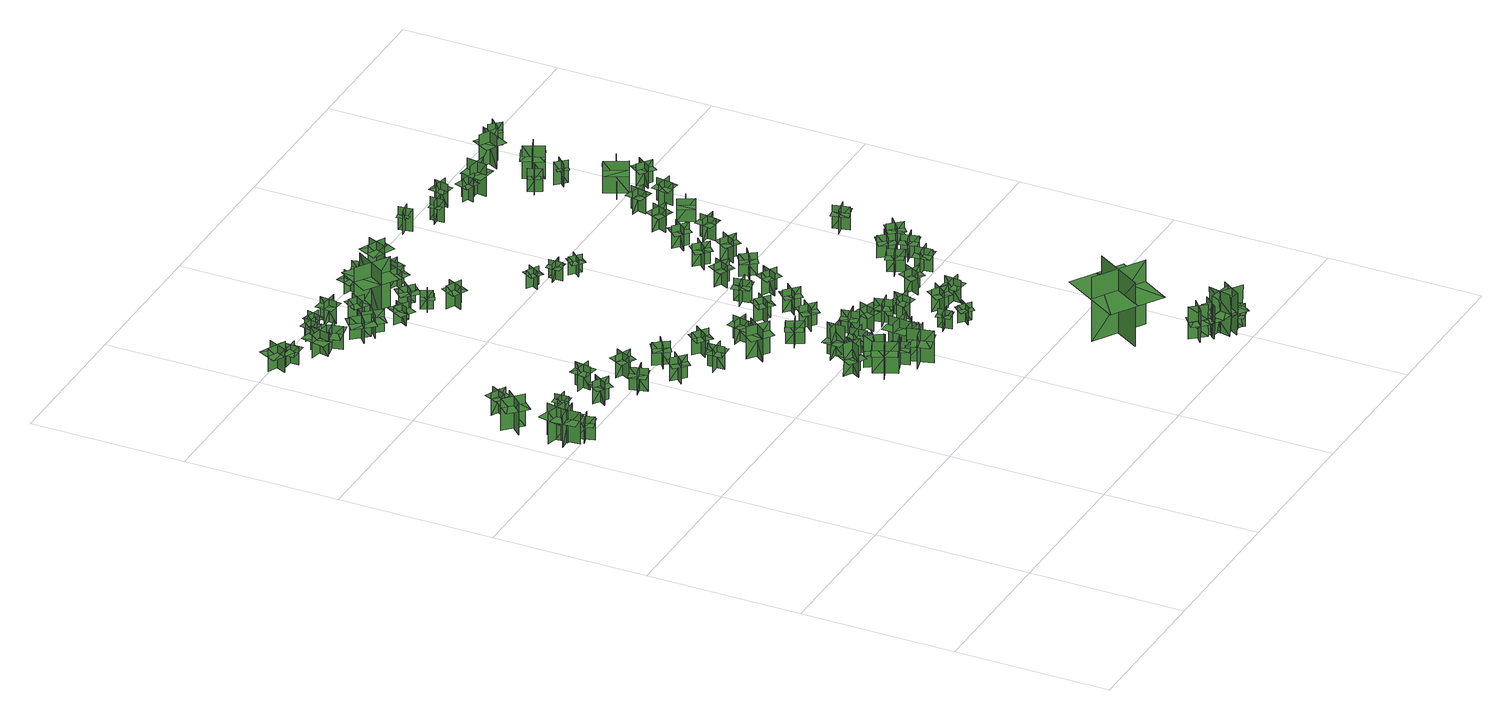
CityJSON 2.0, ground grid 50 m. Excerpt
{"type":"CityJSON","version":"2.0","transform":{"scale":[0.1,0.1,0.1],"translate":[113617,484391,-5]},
"CityObjects":{
"tree1":{"type":"SolitaryVegetationObject","geometry":[{"type":"MultiSurface","lod":"1","boundaries":[[[0,1,2]],[[0,2,3]],[[4,5,6]],[[4,6,7]],[[8,9,10]],[[8,10,11]],[[8,11,12]],[[8,12,13]]]}]},
"tree2":{"type":"SolitaryVegetationObject","geometry":[{"type":"MultiSurface","lod":"1","boundaries":[[[14,15,16]],[[14,16,17]],[[18,19,20]],[[18,20,21]],[[22,23,24]],[[22,24,25]],[[22,25,26]],[[22,26,27]]]}]},
"tree3":{"type":"SolitaryVegetationObject","geometry":[{"type":"MultiSurface","lod":"1","boundaries":[[[28,29,30]],[[28,30,31]],[[32,33,34]],[[32,34,35]],[[36,37,38]],[[36,38,39]],[[36,39,40]],[[36,40,41]]]}]},
"tree4":{"type":"SolitaryVegetationObject","geometry":[{"type":"MultiSurface","lod":"1","boundaries":[[[42,43,44]],[[42,44,45]],[[46,47,48]],[[46,48,49]],[[50,51,52]],[[50,52,53]],[[50,53,54]],[[50,54,55]]]}]},
"tree5":{"type":"SolitaryVegetationObject","geometry":[{"type":"MultiSurface","lod":"1","boundaries":[[[56,57,58]],[[56,58,59]],[[60,61,62]],[[60,62,63]],[[64,65,66]],[[64,66,67]],[[64,67,68]],[[64,68,69]]]}]},
"tree6":{"type":"SolitaryVegetationObject","geometry":[{"type":"MultiSurface","lod":"1","boundaries":[[[70,71,72]],[[70,72,73]],[[74,75,76]],[[74,76,77]],[[78,79,80]],[[78,80,81]],[[78,81,82]],[[78,82,83]]]}]},
"tree7":{"type":"SolitaryVegetationObject","geometry":[{"type":"MultiSurface","lod":"1","boundaries":[[[84,85,86]],[[84,86,87]],[[88,89,90]],[[88,90,91]],[[92,93,94]],[[92,94,95]],[[92,95,96]],[[92,96,97]]]}]},
"tree8":{"type":"SolitaryVegetationObject","geometry":[{"type":"MultiSurface","lod":"1","boundaries":[[[98,99,100]],[[98,100,101]],[[102,103,104]],[[102,104,105]],[[106,107,108]],[[106,108,109]],[[106,109,110]],[[106,110,111]]]}]},
"tree9":{"type":"SolitaryVegetationObject","geometry":[{"type":"MultiSurface","lod":"1","boundaries":[[[112,113,114]],[[112,114,115]],[[116,117,118]],[[116,118,119]],[[120,121,122]],[[120,122,123]],[[120,123,124]],[[120,124,125]]]}]},
"tree10":{"type":"SolitaryVegetationObject","geometry":[{"type":"MultiSurface","lod":"1","boundaries":[[[126,127,128]],[[126,128,129]],[[130,131,132]],[[130,132,133]],[[134,135,136]],[[134,136,137]],[[134,137,138]],[[134,138,139]]]}]},
"tree11":{"type":"SolitaryVegetationObject","geometry":[{"type":"MultiSurface","lod":"1","boundaries":[[[140,141,142]],[[140,142,143]],[[144,145,146]],[[144,146,147]],[[148,149,150]],[[148,150,151]],[[148,151,152]],[[148,152,153]]]}]},
"tree12":{"type":"SolitaryVegetationObject","geometry":[{"type":"MultiSurface","lod":"1","boundaries":[[[154,155,156]],[[154,156,157]],[[158,159,160]],[[158,160,161]],[[162,163,164]],[[162,164,165]],[[162,165,166]],[[162,166,167]]]}]},
"tree13":{"type":"SolitaryVegetationObject","geometry":[{"type":"MultiSurface","lod":"1","boundaries":[[[168,169,170]],[[168,170,171]],[[172,173,174]],[[172,174,175]],[[176,177,178]],[[176,178,179]],[[176,179,180]],[[176,180,181]]]}]},
"tree14":{"type":"SolitaryVegetationObject","geometry":[{"type":"MultiSurface","lod":"1","boundaries":[[[182,183,184]],[[182,184,185]],[[186,187,188]],[[186,188,189]],[[190,191,192]],[[190,192,193]],[[190,193,194]],[[190,194,195]]]}]},
"tree15":{"type":"SolitaryVegetationObject","geometry":[{"type":"MultiSurface","lod":"1","boundaries":[[[196,197,198]],[[196,198,199]],[[200,201,202]],[[200,202,203]],[[204,205,206]],[[204,206,207]],[[204,207,208]],[[204,208,209]]]}]},
"tree16":{"type":"SolitaryVegetationObject","geometry":[{"type":"MultiSurface","lod":"1","boundaries":[[[210,211,212]],[[210,212,213]],[[214,215,216]],[[214,216,217]],[[218,219,220]],[[218,220,221]],[[218,221,222]],[[218,222,223]]]}]},
"tree17":{"type":"SolitaryVegetationObject","geometry":[{"type":"MultiSurface","lod":"1","boundaries":[[[224,225,226]],[[224,226,227]],[[228,229,230]],[[228,230,231]],[[232,233,234]],[[232,234,235]],[[232,235,236]],[[232,236,237]]]}]},
"tree18":{"type":"SolitaryVegetationObject","geometry":[{"type":"MultiSurface","lod":"1","boundaries":[[[238,239,240]],[[238,240,241]],[[242,243,244]],[[242,244,245]],[[246,247,248]],[[246,248,249]],[[246,249,250]],[[246,250,251]]]}]},
"tree19":{"type":"SolitaryVegetationObject","geometry":[{"type":"MultiSurface","lod":"1","boundaries":[[[252,253,254]],[[252,254,255]],[[256,257,258]],[[256,258,259]],[[260,261,262]],[[260,262,263]],[[260,263,264]],[[260,264,265]]]}]},
"tree20":{"type":"SolitaryVegetationObject","geometry":[{"type":"MultiSurface","lod":"1","boundaries":[[[266,267,268]],[[266,268,269]],[[270,271,272]],[[270,272,273]],[[274,275,276]],[[274,276,277]],[[274,277,278]],[[274,278,279]]]}]},
"tree21":{"type":"SolitaryVegetationObject","geometry":[{"type":"MultiSurface","lod":"1","boundaries":[[[280,281,282]],[[280,282,283]],[[284,285,286]],[[284,286,287]],[[288,289,290]],[[288,290,291]],[[288,291,292]],[[288,292,293]]]}]},
"tree22":{"type":"SolitaryVegetationObject","geometry":[{"type":"MultiSurface","lod":"1","boundaries":[[[294,295,296]],[[294,296,297]],[[298,299,300]],[[298,300,301]],[[302,303,299]],[[302,299,298]],[[304,305,295]],[[304,295,294]],[[294,295,306]],[[294,306,307]],[[294,308,309]],[[294,309,295]]]}]},
"tree23":{"type":"SolitaryVegetationObject","geometry":[{"type":"MultiSurface","lod":"1","boundaries":[[[310,311,312]],[[310,312,313]],[[314,315,316]],[[314,316,317]],[[318,319,320]],[[318,320,321]],[[318,321,322]],[[318,322,323]]]}]},
"tree24":{"type":"SolitaryVegetationObject","geometry":[{"type":"MultiSurface","lod":"1","boundaries":[[[324,325,326]],[[324,326,327]],[[328,329,330]],[[328,330,331]],[[332,333,334]],[[332,334,335]],[[332,335,336]],[[332,336,337]]]}]},
"tree25":{"type":"SolitaryVegetationObject","geometry":[{"type":"MultiSurface","lod":"1","boundaries":[[[338,339,340]],[[338,340,341]],[[342,343,344]],[[342,344,345]],[[346,347,348]],[[346,348,349]],[[346,349,350]],[[346,350,351]]]}]},
"tree26":{"type":"SolitaryVegetationObject","geometry":[{"type":"MultiSurface","lod":"1","boundaries":[[[352,353,354]],[[352,354,355]],[[356,357,358]],[[356,358,359]],[[360,361,362]],[[360,362,363]],[[360,363,364]],[[360,364,365]]]}]},
"tree27":{"type":"SolitaryVegetationObject","geometry":[{"type":"MultiSurface","lod":"1","boundaries":[[[366,367,368]],[[366,368,369]],[[370,371,372]],[[370,372,373]],[[374,375,371]],[[374,371,370]],[[376,377,367]],[[376,367,366]],[[366,367,378]],[[366,378,379]],[[366,380,381]],[[366,381,367]]]}]},
"tree28":{"type":"SolitaryVegetationObject","geometry":[{"type":"MultiSurface","lod":"1","boundaries":[[[382,383,384]],[[382,384,385]],[[386,387,388]],[[386,388,389]],[[390,391,392]],[[390,392,393]],[[390,393,394]],[[390,394,395]]]}]},
"tree29":{"type":"SolitaryVegetationObject","geometry":[{"type":"MultiSurface","lod":"1","boundaries":[[[396,397,398]],[[396,398,399]],[[400,401,402]],[[400,402,403]],[[404,405,406]],[[404,406,407]],[[404,407,408]],[[404,408,409]]]}]},
"tree30":{"type":"SolitaryVegetationObject","geometry":[{"type":"MultiSurface","lod":"1","boundaries":[[[410,411,412]],[[410,412,413]],[[414,415,416]],[[414,416,417]],[[418,419,415]],[[418,415,414]],[[420,421,411]],[[420,411,410]],[[410,411,422]],[[410,422,423]],[[410,424,425]],[[410,425,411]]]}]},
"tree31":{"type":"SolitaryVegetationObject","geometry":[{"type":"MultiSurface","lod":"1","boundaries":[[[426,427,428]],[[426,428,429]],[[430,431,432]],[[430,432,433]],[[434,435,436]],[[434,436,437]],[[434,437,438]],[[434,438,439]]]}]},
"tree32":{"type":"SolitaryVegetationObject","geometry":[{"type":"MultiSurface","lod":"1","boundaries":[[[440,441,442]],[[440,442,443]],[[444,445,446]],[[444,446,447]],[[448,449,450]],[[448,450,451]],[[448,449,452]],[[448,452,453]]]}]},
"tree33":{"type":"SolitaryVegetationObject","geometry":[{"type":"MultiSurface","lod":"1","boundaries":[[[454,455,456]],[[454,456,457]],[[458,459,460]],[[458,460,461]],[[462,463,464]],[[462,464,465]],[[462,465,466]],[[462,466,467]]]}]},
"tree34":{"type":"SolitaryVegetationObject","geometry":[{"type":"MultiSurface","lod":"1","boundaries":[[[468,469,470]],[[468,470,471]],[[472,473,474]],[[472,474,475]],[[476,477,478]],[[476,478,479]],[[476,479,480]],[[476,480,481]]]}]},
"tree35":{"type":"SolitaryVegetationObject","geometry":[{"type":"MultiSurface","lod":"1","boundaries":[[[482,483,484]],[[482,484,485]],[[486,487,488]],[[486,488,489]],[[490,491,492]],[[490,492,493]],[[490,493,494]],[[490,494,495]]]}]},
"tree36":{"type":"SolitaryVegetationObject","geometry":[{"type":"MultiSurface","lod":"1","boundaries":[[[496,497,498]],[[496,498,499]],[[500,501,502]],[[500,502,503]],[[504,505,506]],[[504,506,507]],[[504,507,508]],[[504,508,509]]]}]},
"tree37":{"type":"SolitaryVegetationObject","geometry":[{"type":"MultiSurface","lod":"1","boundaries":[[[510,511,512]],[[510,512,513]],[[514,515,516]],[[514,516,517]],[[518,519,520]],[[518,520,521]],[[518,522,523]],[[518,523,519]]]}]},
"tree38":{"type":"SolitaryVegetationObject","geometry":[{"type":"MultiSurface","lod":"1","boundaries":[[[524,525,526]],[[524,526,527]],[[528,529,530]],[[528,530,531]],[[532,533,534]],[[532,534,535]],[[532,535,536]],[[532,536,537]]]}]},
"tree39":{"type":"SolitaryVegetationObject","geometry":[{"type":"MultiSurface","lod":"1","boundaries":[[[538,539,540]],[[538,540,541]],[[542,543,544]],[[542,544,545]],[[546,547,548]],[[546,548,549]],[[546,549,550]],[[546,550,551]]]}]},
"tree40":{"type":"SolitaryVegetationObject","geometry":[{"type":"MultiSurface","lod":"1","boundaries":[[[552,553,554]],[[552,554,555]],[[556,557,558]],[[556,558,559]],[[560,561,562]],[[560,562,563]],[[560,563,564]],[[560,564,565]]]}]},
"tree41":{"type":"SolitaryVegetationObject","geometry":[{"type":"MultiSurface","lod":"1","boundaries":[[[566,567,568]],[[566,568,569]],[[570,571,572]],[[570,572,573]],[[574,575,576]],[[574,576,577]],[[574,577,578]],[[574,578,579]]]}]},
"tree42":{"type":"SolitaryVegetationObject","geometry":[{"type":"MultiSurface","lod":"1","boundaries":[[[580,581,582]],[[580,582,583]],[[584,585,586]],[[584,586,587]],[[588,589,590]],[[588,590,591]],[[588,591,592]],[[588,592,593]]]}]},
"tree43":{"type":"SolitaryVegetationObject","geometry":[{"type":"MultiSurface","lod":"1","boundaries":[[[594,595,596]],[[594,596,597]],[[598,599,600]],[[598,600,601]],[[602,603,604]],[[602,604,605]],[[602,605,606]],[[602,606,607]]]}]},
"tree44":{"type":"SolitaryVegetationObject","geometry":[{"type":"MultiSurface","lod":"1","boundaries":[[[608,609,610]],[[608,610,611]],[[612,613,614]],[[612,614,615]],[[616,617,618]],[[616,618,619]],[[616,619,620]],[[616,620,621]]]}]},
"tree45":{"type":"SolitaryVegetationObject","geometry":[{"type":"MultiSurface","lod":"1","boundaries":[[[622,623,624]],[[622,624,625]],[[626,627,628]],[[626,628,629]],[[630,631,632]],[[630,632,633]],[[630,633,634]],[[630,634,635]]]}]},
"tree46":{"type":"SolitaryVegetationObject","geometry":[{"type":"MultiSurface","lod":"1","boundaries":[[[636,637,638]],[[636,638,639]],[[640,641,642]],[[640,642,643]],[[644,645,646]],[[644,646,647]],[[644,647,648]],[[644,648,649]]]}]},
"tree47":{"type":"SolitaryVegetationObject","geometry":[{"type":"MultiSurface","lod":"1","boundaries":[[[650,651,652]],[[650,652,653]],[[654,655,656]],[[654,656,657]],[[658,659,660]],[[658,660,661]],[[658,661,662]],[[658,662,663]]]}]},
"tree48":{"type":"SolitaryVegetationObject","geometry":[{"type":"MultiSurface","lod":"1","boundaries":[[[664,665,666]],[[664,666,667]],[[668,669,670]],[[668,670,671]],[[672,673,674]],[[672,674,675]],[[672,675,676]],[[672,676,677]]]}]},
"tree49":{"type":"SolitaryVegetationObject","geometry":[{"type":"MultiSurface","lod":"1","boundaries":[[[678,679,680]],[[678,680,681]],[[682,683,684]],[[682,684,685]],[[686,687,688]],[[686,688,689]],[[686,689,690]],[[686,690,691]]]}]},
"tree50":{"type":"SolitaryVegetationObject","geometry":[{"type":"MultiSurface","lod":"1","boundaries":[[[692,693,694]],[[692,694,695]],[[696,697,698]],[[696,698,699]],[[700,701,702]],[[700,702,703]],[[700,703,704]],[[700,704,705]]]}]},
"tree51":{"type":"SolitaryVegetationObject","geometry":[{"type":"MultiSurface","lod":"1","boundaries":[[[706,707,708]],[[706,708,709]],[[710,711,712]],[[710,712,713]],[[714,715,716]],[[714,716,717]],[[714,717,718]],[[714,718,719]]]}]},
"tree52":{"type":"SolitaryVegetationObject","geometry":[{"type":"MultiSurface","lod":"1","boundaries":[[[720,721,722]],[[720,722,723]],[[724,725,726]],[[724,726,727]],[[728,729,730]],[[728,730,731]],[[728,731,732]],[[728,732,733]]]}]},
"tree53":{"type":"SolitaryVegetationObject","geometry":[{"type":"MultiSurface","lod":"1","boundaries":[[[734,735,736]],[[734,736,737]],[[738,739,740]],[[738,740,741]],[[742,743,744]],[[742,744,745]],[[742,745,746]],[[742,746,747]]]}]},
"tree54":{"type":"SolitaryVegetationObject","geometry":[{"type":"MultiSurface","lod":"1","boundaries":[[[748,749,750]],[[748,750,751]],[[752,753,754]],[[752,754,755]],[[756,757,758]],[[756,758,759]],[[756,759,760]],[[756,760,761]]]}]},
"tree55":{"type":"SolitaryVegetationObject","geometry":[{"type":"MultiSurface","lod":"1","boundaries":[[[762,763,764]],[[762,764,765]],[[766,767,768]],[[766,768,769]],[[770,771,772]],[[770,772,773]],[[770,773,774]],[[770,774,775]]]}]},
"tree56":{"type":"SolitaryVegetationObject","geometry":[{"type":"MultiSurface","lod":"1","boundaries":[[[776,777,778]],[[776,778,779]],[[780,781,782]],[[780,782,783]],[[784,785,786]],[[784,786,787]],[[784,787,788]],[[784,788,789]]]}]},
"tree57":{"type":"SolitaryVegetationObject","geometry":[{"type":"MultiSurface","lod":"1","boundaries":[[[790,791,792]],[[790,792,793]],[[794,795,796]],[[794,796,797]],[[798,799,800]],[[798,800,801]],[[798,801,802]],[[798,802,803]]]}]},
"tree58":{"type":"SolitaryVegetationObject","geometry":[{"type":"MultiSurface","lod":"1","boundaries":[[[804,805,806]],[[804,806,807]],[[808,809,810]],[[808,810,811]],[[812,813,809]],[[812,809,808]],[[814,815,805]],[[814,805,804]],[[804,805,816]],[[804,816,817]],[[804,818,819]],[[804,819,805]]]}]},
"tree59":{"type":"SolitaryVegetationObject","geometry":[{"type":"MultiSurface","lod":"1","boundaries":[[[820,821,822]],[[820,822,823]],[[824,825,826]],[[824,826,827]],[[828,829,825]],[[828,825,824]],[[830,831,821]],[[830,821,820]],[[820,821,832]],[[820,832,833]],[[820,834,835]],[[820,835,821]]]}]},
"tree60":{"type":"SolitaryVegetationObject","geometry":[{"type":"MultiSurface","lod":"1","boundaries":[[[836,837,838]],[[836,838,839]],[[840,841,842]],[[840,842,843]],[[844,845,846]],[[844,846,847]],[[844,847,848]],[[844,848,849]]]}]},
"tree61":{"type":"SolitaryVegetationObject","geometry":[{"type":"MultiSurface","lod":"1","boundaries":[[[850,851,852]],[[850,852,853]],[[854,855,856]],[[854,856,857]],[[858,859,860]],[[858,860,861]],[[858,861,862]],[[858,862,863]]]}]},
"tree62":{"type":"SolitaryVegetationObject","geometry":[{"type":"MultiSurface","lod":"1","boundaries":[[[864,865,866]],[[864,866,867]],[[868,869,870]],[[868,870,871]],[[872,873,874]],[[872,874,875]],[[872,875,876]],[[872,876,877]]]}]},
"tree63":{"type":"SolitaryVegetationObject","geometry":[{"type":"MultiSurface","lod":"1","boundaries":[[[878,879,880]],[[878,880,881]],[[882,883,884]],[[882,884,885]],[[886,887,883]],[[886,883,882]],[[888,889,879]],[[888,879,878]],[[878,879,890]],[[878,890,891]],[[878,892,893]],[[878,893,879]]]}]},
"tree64":{"type":"SolitaryVegetationObject","geometry":[{"type":"MultiSurface","lod":"1","boundaries":[[[894,895,896]],[[894,896,897]],[[898,899,900]],[[898,900,901]],[[902,903,904]],[[902,904,905]],[[902,905,906]],[[902,906,907]]]}]},
"tree65":{"type":"SolitaryVegetationObject","geometry":[{"type":"MultiSurface","lod":"1","boundaries":[[[908,909,910]],[[908,910,911]],[[912,913,914]],[[912,914,915]],[[916,917,918]],[[916,918,919]],[[916,919,920]],[[916,920,921]]]}]},
"tree66":{"type":"SolitaryVegetationObject","geometry":[{"type":"MultiSurface","lod":"1","boundaries":[[[922,923,924]],[[922,924,925]],[[926,927,928]],[[926,928,929]],[[930,931,927]],[[930,927,926]],[[932,933,923]],[[932,923,922]],[[922,923,934]],[[922,934,935]],[[922,936,937]],[[922,937,923]]]}]},
"tree67":{"type":"SolitaryVegetationObject","geometry":[{"type":"MultiSurface","lod":"1","boundaries":[[[938,939,940]],[[938,940,941]],[[942,943,944]],[[942,944,945]],[[946,947,948]],[[946,948,949]],[[946,949,950]],[[946,950,951]]]}]},
"tree68":{"type":"SolitaryVegetationObject","geometry":[{"type":"MultiSurface","lod":"1","boundaries":[[[952,953,954]],[[952,954,955]],[[956,957,958]],[[956,958,959]],[[960,961,957]],[[960,957,956]],[[962,963,953]],[[962,953,952]],[[952,953,964]],[[952,964,965]],[[952,966,967]],[[952,967,953]]]}]},
"tree69":{"type":"SolitaryVegetationObject","geometry":[{"type":"MultiSurface","lod":"1","boundaries":[[[968,969,970]],[[968,970,971]],[[972,973,974]],[[972,974,975]],[[976,977,978]],[[976,978,979]],[[976,979,980]],[[976,980,981]]]}]},
"tree70":{"type":"SolitaryVegetationObject","geometry":[{"type":"MultiSurface","lod":"1","boundaries":[[[982,983,984]],[[982,984,985]],[[986,987,988]],[[986,988,989]],[[990,991,992]],[[990,992,993]],[[990,993,994]],[[990,994,995]]]}]},
"tree71":{"type":"SolitaryVegetationObject","geometry":[{"type":"MultiSurface","lod":"1","boundaries":[[[996,997,998]],[[996,998,999]],[[1000,1001,1002]],[[1000,1002,1003]],[[1004,1005,1006]],[[1004,1006,1007]],[[1004,1007,1008]],[[1004,1008,1009]]]}]},
"tree72":{"type":"SolitaryVegetationObject","geometry":[{"type":"MultiSurface","lod":"1","boundaries":[[[1010,1011,1012]],[[1010,1012,1013]],[[1014,1015,1016]],[[1014,1016,1017]],[[1018,1019,1020]],[[1018,1020,1021]],[[1018,1021,1022]],[[1018,1022,1023]]]}]},
"tree73":{"type":"SolitaryVegetationObject","geometry":[{"type":"MultiSurface","lod":"1","boundaries":[[[1024,1025,1026]],[[1024,1026,1027]],[[1028,1029,1030]],[[1028,1030,1031]],[[1032,1033,1034]],[[1032,1034,1035]],[[1032,1035,1036]],[[1032,1036,1037]]]}]},
"tree74":{"type":"SolitaryVegetationObject","geometry":[{"type":"MultiSurface","lod":"1","boundaries":[[[1038,1039,1040]],[[1038,1040,1041]],[[1042,1043,1044]],[[1042,1044,1045]],[[1046,1047,1048]],[[1046,1048,1049]],[[1046,1049,1050]],[[1046,1050,1051]]]}]},
"tree75":{"type":"SolitaryVegetationObject","geometry":[{"type":"MultiSurface","lod":"1","boundaries":[[[1052,1053,1054]],[[1052,1054,1055]],[[1056,1057,1058]],[[1056,1058,1059]],[[1060,1061,1062]],[[1060,1062,1063]],[[1060,1063,1064]],[[1060,1064,1065]]]}]},
"tree76":{"type":"SolitaryVegetationObject","geometry":[{"type":"MultiSurface","lod":"1","boundaries":[[[1066,1067,1068]],[[1066,1068,1069]],[[1070,1071,1072]],[[1070,1072,1073]],[[1074,1075,1076]],[[1074,1076,1077]],[[1074,1077,1078]],[[1074,1078,1079]]]}]},
"tree77":{"type":"SolitaryVegetationObject","geometry":[{"type":"MultiSurface","lod":"1","boundaries":[[[1080,1081,1082]],[[1080,1082,1083]],[[1084,1085,1086]],[[1084,1086,1087]],[[1088,1089,1090]],[[1088,1090,1091]],[[1088,1091,1092]],[[1088,1092,1093]]]}]},
"tree78":{"type":"SolitaryVegetationObject","geometry":[{"type":"MultiSurface","lod":"1","boundaries":[[[1094,1095,1096]],[[1094,1096,1097]],[[1098,1099,1100]],[[1098,1100,1101]],[[1102,1103,1104]],[[1102,1104,1105]],[[1102,1105,1106]],[[1102,1106,1107]]]}]},
"tree79":{"type":"SolitaryVegetationObject","geometry":[{"type":"MultiSurface","lod":"1","boundaries":[[[1108,1109,1110]],[[1108,1110,1111]],[[1112,1113,1114]],[[1112,1114,1115]],[[1116,1117,1118]],[[1116,1118,1119]],[[1116,1119,1120]],[[1116,1120,1121]]]}]},
"tree80":{"type":"SolitaryVegetationObject","geometry":[{"type":"MultiSurface","lod":"1","boundaries":[[[1122,1123,1124]],[[1122,1124,1125]],[[1126,1127,1128]],[[1126,1128,1129]],[[1130,1131,1132]],[[1130,1132,1133]],[[1130,1133,1134]],[[1130,1134,1135]]]}]},
"tree81":{"type":"SolitaryVegetationObject","geometry":[{"type":"MultiSurface","lod":"1","boundaries":[[[1136,1137,1138]],[[1136,1138,1139]],[[1140,1141,1142]],[[1140,1142,1143]],[[1144,1145,1146]],[[1144,1146,1147]],[[1144,1147,1148]],[[1144,1148,1149]]]}]},
"tree82":{"type":"SolitaryVegetationObject","geometry":[{"type":"MultiSurface","lod":"1","boundaries":[[[1150,1151,1152]],[[1150,1152,1153]],[[1154,1155,1156]],[[1154,1156,1157]],[[1158,1159,1160]],[[1158,1160,1161]],[[1158,1161,1162]],[[1158,1162,1163]]]}]},
"tree83":{"type":"SolitaryVegetationObject","geometry":[{"type":"MultiSurface","lod":"1","boundaries":[[[1164,1165,1166]],[[1164,1166,1167]],[[1168,1169,1170]],[[1168,1170,1171]],[[1172,1173,1174]],[[1172,1174,1175]],[[1172,1175,1176]],[[1172,1176,1177]]]}]},
"tree84":{"type":"SolitaryVegetationObject","geometry":[{"type":"MultiSurface","lod":"1","boundaries":[[[1178,1179,1180]],[[1178,1180,1181]],[[1182,1183,1184]],[[1182,1184,1185]],[[1186,1187,1188]],[[1186,1188,1189]],[[1186,1189,1190]],[[1186,1190,1191]]]}]},
"tree85":{"type":"SolitaryVegetationObject","geometry":[{"type":"MultiSurface","lod":"1","boundaries":[[[1192,1193,1194]],[[1192,1194,1195]],[[1196,1197,1198]],[[1196,1198,1199]],[[1200,1201,1202]],[[1200,1202,1203]],[[1200,1203,1204]],[[1200,1204,1205]]]}]},
"tree86":{"type":"SolitaryVegetationObject","geometry":[{"type":"MultiSurface","lod":"1","boundaries":[[[1206,1207,1208]],[[1206,1208,1209]],[[1210,1211,1212]],[[1210,1212,1213]],[[1214,1215,1216]],[[1214,1216,1217]],[[1214,1218,1219]],[[1214,1219,1215]]]}]},
"tree87":{"type":"SolitaryVegetationObject","geometry":[{"type":"MultiSurface","lod":"1","boundaries":[[[1220,1221,1222]],[[1220,1222,1223]],[[1224,1225,1226]],[[1224,1226,1227]],[[1228,1229,1230]],[[1228,1230,1231]],[[1228,1231,1232]],[[1228,1232,1233]]]}]},
"tree88":{"type":"SolitaryVegetationObject","geometry":[{"type":"MultiSurface","lod":"1","boundaries":[[[1234,1235,1236]],[[1234,1236,1237]],[[1238,1239,1240]],[[1238,1240,1241]],[[1242,1243,1244]],[[1242,1244,1245]],[[1242,1246,1247]],[[1242,1247,1243]]]}]},
"tree89":{"type":"SolitaryVegetationObject","geometry":[{"type":"MultiSurface","lod":"1","boundaries":[[[1248,1249,1250]],[[1248,1250,1251]],[[1252,1253,1254]],[[1252,1254,1255]],[[1256,1257,1258]],[[1256,1258,1259]],[[1256,1259,1260]],[[1256,1260,1261]]]}]},
"tree90":{"type":"SolitaryVegetationObject","geometry":[{"type":"MultiSurface","lod":"1","boundaries":[[[1262,1263,1264]],[[1262,1264,1265]],[[1266,1267,1268]],[[1266,1268,1269]],[[1270,1271,1272]],[[1270,1272,1273]],[[1270,1274,1275]],[[1270,1275,1271]]]}]},
"tree91":{"type":"SolitaryVegetationObject","geometry":[{"type":"MultiSurface","lod":"1","boundaries":[[[1276,1277,1278]],[[1276,1278,1279]],[[1280,1281,1282]],[[1280,1282,1283]],[[1284,1285,1286]],[[1284,1286,1287]],[[1284,1287,1288]],[[1284,1288,1289]]]}]},
"tree92":{"type":"SolitaryVegetationObject","geometry":[{"type":"MultiSurface","lod":"1","boundaries":[[[1290,1291,1292]],[[1290,1292,1293]],[[1294,1295,1296]],[[1294,1296,1297]],[[1298,1299,1300]],[[1298,1300,1301]],[[1298,1301,1302]],[[1298,1302,1303]]]}]},
"tree93":{"type":"SolitaryVegetationObject","geometry":[{"type":"MultiSurface","lod":"1","boundaries":[[[1304,1305,1306]],[[1304,1306,1307]],[[1308,1309,1310]],[[1308,1310,1311]],[[1312,1313,1314]],[[1312,1314,1315]],[[1312,1315,1316]],[[1312,1316,1317]]]}]},
"tree94":{"type":"SolitaryVegetationObject","geometry":[{"type":"MultiSurface","lod":"1","boundaries":[[[1318,1319,1320]],[[1318,1320,1321]],[[1322,1323,1324]],[[1322,1324,1325]],[[1326,1327,1328]],[[1326,1328,1329]],[[1326,1329,1330]],[[1326,1330,1331]]]}]},
"tree95":{"type":"SolitaryVegetationObject","geometry":[{"type":"MultiSurface","lod":"1","boundaries":[[[1332,1333,1334]],[[1332,1334,1335]],[[1336,1337,1338]],[[1336,1338,1339]],[[1340,1341,1342]],[[1340,1342,1343]],[[1340,1344,1345]],[[1340,1345,1341]]]}]},
"tree96":{"type":"SolitaryVegetationObject","geometry":[{"type":"MultiSurface","lod":"1","boundaries":[[[1346,1347,1348]],[[1346,1348,1349]],[[1350,1351,1352]],[[1350,1352,1353]],[[1354,1355,1356]],[[1354,1356,1357]],[[1354,1357,1358]],[[1354,1358,1359]]]}]},
"tree97":{"type":"SolitaryVegetationObject","geometry":[{"type":"MultiSurface","lod":"1","boundaries":[[[1360,1361,1362]],[[1360,1362,1363]],[[1364,1365,1366]],[[1364,1366,1367]],[[1368,1369,1370]],[[1368,1370,1371]],[[1368,1372,1373]],[[1368,1373,1369]]]}]},
"tree98":{"type":"SolitaryVegetationObject","geometry":[{"type":"MultiSurface","lod":"1","boundaries":[[[1374,1375,1376]],[[1374,1376,1377]],[[1378,1379,1380]],[[1378,1380,1381]],[[1382,1383,1384]],[[1382,1384,1385]],[[1382,1385,1386]],[[1382,1386,1387]]]}]}
},
"vertices":[
[61,1567,24],[68,1490,24],[68,1490,132],[61,1567,132],[28,1528,24],[105,1535,24],[105,1535,132],[28,1528,132],[28,1528,102],[31,1489,102],[108,1496,102],[105,1535,102],[101,1573,102],[24,1566,102],
[100,1556,25],[25,1573,25],[25,1573,133],[100,1556,133],[73,1600,25],[56,1525,25],[56,1525,133],[73,1600,133],[73,1600,102],[35,1609,102],[18,1533,102],[56,1525,102],[94,1516,102],[111,1591,102],
[90,1513,26],[106,1460,26],[106,1460,103],[90,1513,103],[72,1480,26],[125,1497,26],[125,1497,103],[72,1480,103],[72,1480,81],[81,1454,81],[134,1470,81],[125,1497,81],[117,1523,81],[64,1507,81],
[85,1677,28],[29,1730,28],[29,1730,136],[85,1677,136],[84,1729,28],[31,1672,28],[31,1672,136],[84,1729,136],[84,1729,106],[56,1755,106],[3,1699,106],[31,1672,106],[59,1646,106],[112,1702,106],
[124,1802,32],[100,1752,32],[100,1752,109],[124,1802,109],[89,1789,32],[139,1766,32],[139,1766,109],[89,1789,109],[89,1789,88],[77,1764,88],[128,1741,88],[139,1766,88],[151,1791,88],[100,1814,88],
[210,1611,34],[166,1610,34],[166,1610,95],[210,1611,95],[189,1632,34],[190,1587,34],[190,1587,95],[189,1632,95],[189,1632,78],[167,1631,78],[167,1587,78],[190,1587,78],[212,1588,78],[211,1632,78],
[281,1553,30],[328,1523,30],[328,1523,107],[281,1553,107],[289,1517,30],[319,1563,30],[319,1563,107],[289,1517,107],[289,1517,85],[312,1502,85],[342,1548,85],[319,1563,85],[296,1578,85],[266,1532,85],
[87,2506,25],[87,2506,103],[59,2445,103],[59,2445,25],[101,2463,25],[101,2463,103],[43,2490,103],[43,2490,25],[110,2459,78],[125,2489,78],[52,2523,78],[38,2493,78],[24,2463,78],[96,2429,78],
[351,1594,30],[360,1648,30],[360,1648,107],[351,1594,107],[381,1615,30],[327,1624,30],[327,1624,107],[381,1615,107],[381,1615,86],[386,1642,86],[331,1652,86],[327,1624,86],[322,1597,86],[377,1588,86],
[112,2479,27],[112,2479,89],[111,2425,89],[111,2425,27],[137,2452,27],[137,2452,89],[85,2453,89],[85,2453,27],[145,2452,69],[145,2479,69],[81,2480,69],[81,2453,69],[80,2426,69],[144,2425,69],
[389,1460,27],[443,1474,27],[443,1474,104],[389,1460,104],[421,1441,27],[407,1495,27],[407,1495,104],[421,1441,104],[421,1441,82],[448,1448,82],[434,1501,82],[407,1495,82],[381,1488,82],[394,1435,82],
[233,2394,26],[233,2394,104],[168,2408,104],[168,2408,26],[195,2370,26],[195,2370,104],[208,2433,104],[208,2433,26],[193,2361,78],[225,2354,78],[242,2432,78],[209,2439,78],[176,2446,78],[160,2367,78],
[476,1568,32],[451,1519,32],[451,1519,109],[476,1568,109],[441,1556,32],[491,1532,32],[491,1532,109],[441,1556,109],[441,1556,87],[429,1532,87],[478,1507,87],[491,1532,87],[503,1557,87],[453,1581,87],
[538,1411,28],[500,1371,28],[500,1371,105],[538,1411,105],[501,1410,28],[541,1372,28],[541,1372,105],[501,1410,105],[501,1410,83],[482,1390,83],[522,1352,83],[541,1372,83],[560,1393,83],[520,1430,83],
[234,2411,27],[234,2411,105],[248,2346,105],[248,2346,27],[271,2386,27],[271,2386,105],[208,2372,105],[208,2372,27],[281,2388,80],[274,2421,80],[195,2403,80],[202,2371,80],[210,2338,80],[288,2355,80],
[290,2458,24],[246,2467,24],[246,2467,86],[290,2458,86],[274,2483,24],[264,2440,24],[264,2440,86],[274,2483,86],[274,2483,68],[252,2488,68],[243,2444,68],[264,2440,68],[286,2435,68],[295,2478,68],
[555,1457,27],[601,1489,27],[601,1489,104],[555,1457,104],[591,1451,27],[560,1496,27],[560,1496,104],[591,1451,104],[591,1451,83],[614,1467,83],[582,1512,83],[560,1496,83],[537,1480,83],[569,1435,83],
[633,1294,26],[631,1349,26],[631,1349,103],[633,1294,103],[658,1321,26],[603,1319,26],[603,1319,103],[658,1321,103],[658,1321,81],[657,1348,81],[602,1347,81],[603,1319,81],[604,1291,81],[659,1293,81],
[356,2350,27],[356,2350,104],[305,2306,104],[305,2306,27],[351,2305,27],[351,2305,104],[309,2354,104],[309,2354,27],[358,2297,79],[383,2319,79],[331,2380,79],[305,2358,79],[280,2336,79],[333,2276,79],
[331,2468,23],[288,2480,23],[288,2480,85],[331,2468,85],[317,2494,23],[305,2451,23],[305,2451,85],[317,2494,85],[317,2494,68],[295,2500,68],[283,2457,68],[305,2451,68],[326,2445,68],[338,2488,68],
[350,2335,27],[350,2335,104],[393,2284,104],[393,2284,27],[395,2330,27],[395,2330,104],[345,2289,104],[345,2289,27],[402,2336,79],[381,2362,79],[319,2310,79],[341,2285,79],[363,2259,79],[424,2311,79],
[775,931,70],[805,983,70],[778,998,70],[748,946,70],[764,971,70],[815,941,70],[817,944,124],[765,974,124],[765,974,15],[817,944,15],[777,930,15],[807,981,15],[805,983,124],[775,931,124],[801,916,70],[831,967,70],
[821,907,13],[853,836,13],[853,836,120],[821,907,120],[803,859,13],[873,890,13],[873,890,120],[803,859,120],[803,859,90],[818,823,90],[889,855,90],[873,890,90],[858,926,90],[787,894,90],
[705,1382,28],[662,1416,28],[662,1416,105],[705,1382,105],[701,1419,28],[667,1375,28],[667,1375,105],[701,1419,105],[701,1419,83],[679,1436,83],[645,1392,83],[667,1375,83],[689,1358,83],[723,1402,83],
[355,2460,22],[410,2455,22],[410,2455,99],[355,2460,99],[379,2432,22],[384,2487,22],[384,2487,99],[379,2432,99],[379,2432,78],[406,2429,78],[411,2484,78],[384,2487,78],[356,2489,78],[351,2434,78],
[715,1265,25],[777,1219,25],[777,1219,133],[715,1265,133],[722,1214,25],[769,1276,25],[769,1276,133],[722,1214,133],[722,1214,103],[753,1191,103],[800,1253,103],[769,1276,103],[738,1299,103],[691,1237,103],
[868,893,70],[835,942,70],[809,925,70],[842,875,70],[827,900,70],[877,933,70],[875,936,124],[825,903,124],[825,903,15],[875,936,15],[870,894,15],[837,943,15],[835,942,124],[868,893,124],[893,909,70],[860,959,70],
[448,2375,23],[401,2404,23],[401,2404,100],[448,2375,100],[440,2410,23],[411,2364,23],[411,2364,100],[440,2410,100],[440,2410,79],[417,2425,79],[387,2378,79],[411,2364,79],[434,2349,79],[463,2396,79],
[487,2249,26],[487,2249,88],[440,2275,88],[440,2275,26],[452,2240,26],[452,2240,88],[477,2285,88],[477,2285,26],[449,2233,68],[472,2220,68],[503,2276,68],[479,2289,68],[456,2302,68],[425,2246,68],
[843,1007,79],[846,1066,79],[815,1068,79],[812,1008,79],[815,1037,79],[874,1034,79],[874,1038,133],[815,1040,133],[815,1040,24],[874,1038,24],[845,1007,24],[848,1066,24],[846,1066,133],[843,1007,133],[873,1006,79],[876,1065,79],
[927,864,13],[875,846,13],[875,846,90],[927,864,90],[894,880,13],[912,828,13],[912,828,90],[894,880,90],[894,880,69],[868,871,69],[886,819,69],[912,828,69],[938,837,69],[920,889,69],
[987,824,7],[908,803,7],[908,803,117],[987,824,117],[939,852,7],[960,773,7],[960,773,117],[939,852,117],[987,827,80],[907,806,80],[918,766,80],[997,787,80],[899,838,80],[978,859,80],
[801,1349,29],[791,1295,29],[791,1295,106],[801,1349,106],[770,1329,29],[825,1319,29],[825,1319,106],[770,1329,106],[770,1329,85],[765,1302,85],[820,1292,85],[825,1319,85],[830,1346,85],[775,1356,85],
[927,992,22],[871,991,22],[871,991,99],[927,992,99],[900,1018,22],[902,963,22],[902,963,99],[900,1018,99],[900,1018,77],[872,1017,77],[874,962,77],[902,963,77],[929,963,77],[927,1019,77],
[436,2401,21],[539,2335,21],[539,2335,190],[436,2401,190],[453,2322,21],[519,2424,21],[519,2424,190],[453,2322,190],[453,2322,143],[504,2288,143],[570,2391,143],[519,2424,143],[468,2457,143],[402,2355,143],
[843,1198,27],[865,1148,27],[865,1148,104],[843,1198,104],[829,1164,27],[880,1186,27],[880,1186,104],[829,1164,104],[829,1164,82],[841,1139,82],[891,1161,82],[880,1186,82],[869,1212,82],[818,1189,82],
[554,2245,27],[571,2210,27],[571,2210,90],[554,2245,90],[545,2217,27],[579,2233,27],[579,2233,90],[545,2217,90],[545,2217,69],[579,2233,69],[570,2252,69],[536,2236,69],[554,2198,69],[588,2215,69],
[968,925,18],[964,848,18],[964,848,126],[968,925,126],[930,891,18],[1007,887,18],[1007,887,126],[930,891,126],[930,891,96],[928,853,96],[1005,848,96],[1007,887,96],[1009,926,96],[932,930,96],
[544,2415,25],[517,2381,25],[517,2381,86],[544,2415,86],[515,2413,25],[550,2385,25],[550,2385,86],[515,2413,86],[515,2413,69],[501,2395,69],[536,2367,69],[550,2385,69],[563,2402,69],[529,2430,69],
[586,2312,25],[586,2312,87],[549,2273,87],[549,2273,25],[586,2276,25],[586,2276,87],[549,2311,87],[549,2311,25],[592,2270,67],[610,2290,67],[564,2334,67],[545,2315,67],[527,2295,67],[573,2251,67],
[636,2151,29],[586,2175,29],[586,2175,106],[636,2151,106],[624,2185,29],[600,2136,29],[600,2136,106],[624,2185,106],[624,2185,84],[599,2197,84],[575,2148,84],[600,2136,84],[625,2124,84],[649,2173,84],
[981,869,20],[1035,883,20],[1035,883,97],[981,869,97],[1013,850,20],[999,903,20],[999,903,97],[1013,850,97],[1013,850,76],[1040,857,76],[1026,910,76],[999,903,76],[972,896,76],[986,843,76],
[954,1049,25],[1008,1059,25],[1008,1059,102],[954,1049,102],[984,1028,25],[974,1082,25],[974,1082,102],[984,1028,102],[984,1028,80],[1011,1033,80],[1001,1087,80],[974,1082,80],[947,1077,80],[957,1023,80],
[573,2500,24],[573,2500,86],[556,2450,86],[556,2450,24],[589,2468,24],[589,2468,86],[540,2484,86],[540,2484,24],[596,2465,65],[605,2491,65],[544,2511,65],[536,2485,65],[527,2460,65],[588,2440,65],
[972,1201,28],[936,1160,28],[936,1160,105],[972,1201,105],[935,1199,28],[977,1162,28],[977,1162,105],[935,1199,105],[935,1199,83],[917,1178,83],[959,1142,83],[977,1162,83],[995,1183,83],[954,1220,83],
[953,1301,29],[910,1335,29],[910,1335,106],[953,1301,106],[949,1338,29],[915,1294,29],[915,1294,106],[949,1338,106],[949,1338,85],[927,1355,85],[893,1311,85],[915,1294,85],[937,1277,85],[971,1321,85],
[1049,1015,27],[996,1033,27],[996,1033,104],[1049,1015,104],[1033,1048,27],[1015,996,27],[1015,996,104],[1033,1048,104],[1033,1048,82],[1007,1057,82],[989,1005,82],[1015,996,82],[1041,987,82],[1059,1039,82],
[621,2377,26],[621,2377,88],[669,2354,88],[669,2354,26],[656,2388,26],[656,2388,88],[633,2342,88],[633,2342,26],[659,2395,68],[635,2407,68],[607,2349,68],[631,2337,68],[655,2326,68],[683,2384,68],
[1083,967,28],[1070,1021,28],[1070,1021,105],[1083,967,105],[1102,998,28],[1048,986,28],[1048,986,105],[1102,998,105],[1102,998,83],[1096,1025,83],[1042,1013,83],[1048,986,83],[1055,959,83],[1109,971,83],
[614,2473,24],[656,2487,24],[656,2487,86],[614,2473,86],[640,2460,24],[627,2502,24],[627,2502,86],[640,2460,86],[640,2460,68],[661,2466,68],[648,2508,68],[627,2502,68],[606,2495,68],[619,2453,68],
[1127,842,23],[1134,799,23],[1134,799,85],[1127,842,85],[1110,818,23],[1153,826,23],[1153,826,85],[1110,818,85],[1110,818,68],[1113,797,68],[1157,804,68],[1153,826,68],[1150,848,68],[1106,840,68],
[664,2373,29],[664,2373,91],[683,2423,91],[683,2423,29],[650,2407,29],[650,2407,91],[698,2388,91],[698,2388,29],[643,2409,70],[633,2384,70],[693,2361,70],[702,2386,70],[712,2411,70],[652,2434,70],
[993,1280,30],[1033,1242,30],[1033,1242,107],[993,1280,107],[994,1244,30],[1032,1283,30],[1032,1283,107],[994,1244,107],[994,1244,85],[1013,1224,85],[1052,1264,85],[1032,1283,85],[1012,1303,85],[974,1263,85],
[1123,932,28],[1132,987,28],[1132,987,104],[1123,932,104],[1153,953,28],[1099,962,28],[1099,962,104],[1153,953,104],[1153,953,83],[1158,980,83],[1103,990,83],[1099,962,83],[1094,935,83],[1149,926,83],
[831,1994,28],[793,2016,28],[793,2016,90],[831,1994,90],[824,2022,28],[802,1984,28],[802,1984,90],[824,2022,90],[824,2022,73],[805,2034,73],[783,1995,73],[802,1984,73],[821,1973,73],[843,2011,73],
[1026,1420,28],[971,1411,28],[971,1411,105],[1026,1420,105],[996,1441,28],[1005,1387,28],[1005,1387,105],[996,1441,105],[996,1441,83],[969,1437,83],[978,1382,83],[1005,1387,83],[1033,1392,83],[1023,1446,83],
[1181,770,20],[1209,805,20],[1209,805,81],[1181,770,81],[1210,773,20],[1176,801,20],[1176,801,81],[1210,773,81],[1210,773,64],[1224,790,64],[1190,818,64],[1176,801,64],[1162,784,64],[1196,756,64],
[1414,145,86],[1369,106,86],[1389,83,86],[1434,122,86],[1412,104,86],[1373,149,86],[1370,147,140],[1409,102,140],[1409,102,31],[1370,147,31],[1412,147,31],[1368,108,31],[1369,106,140],[1414,145,140],[1394,168,86],[1349,129,86],
[1445,124,85],[1406,79,85],[1430,59,85],[1468,104,85],[1449,83,85],[1404,121,85],[1401,119,140],[1447,80,140],[1447,80,31],[1401,119,31],[1443,126,31],[1405,80,31],[1406,79,140],[1445,124,140],[1422,143,85],[1383,98,85],
[1273,414,6],[1273,414,223],[1432,316,223],[1432,316,6],[1397,441,6],[1397,441,223],[1302,287,223],[1302,287,6],[1411,464,152],[1331,514,152],[1213,323,152],[1293,273,152],[1373,224,152],[1491,415,152],
[877,1983,29],[878,1939,29],[878,1939,91],[877,1983,91],[856,1962,29],[901,1963,29],[901,1963,91],[856,1962,91],[856,1962,74],[857,1940,74],[901,1940,74],[901,1963,74],[900,1985,74],[856,1984,74],
[743,2501,26],[743,2501,104],[716,2440,104],[716,2440,26],[759,2458,26],[759,2458,104],[700,2484,104],[700,2484,26],[768,2454,78],[781,2485,78],[708,2517,78],[694,2487,78],[681,2456,78],[754,2424,78],
[1486,75,101],[1411,89,101],[1404,50,102],[1479,36,102],[1443,44,101],[1457,119,101],[1453,120,171],[1438,45,171],[1438,45,31],[1453,120,31],[1487,78,31],[1412,92,31],[1411,89,171],[1486,75,171],[1493,113,102],[1418,127,102],
[1229,900,25],[1196,855,25],[1196,855,102],[1229,900,102],[1192,894,25],[1237,862,25],[1237,862,102],[1192,894,102],[1192,894,81],[1176,872,81],[1221,840,81],[1237,862,81],[1253,884,81],[1209,917,81],
[1066,1342,32],[1091,1391,32],[1091,1391,109],[1066,1342,109],[1101,1353,32],[1052,1378,32],[1052,1378,109],[1101,1353,109],[1101,1353,88],[1114,1378,88],[1065,1403,88],[1052,1378,88],[1040,1354,88],[1089,1329,88],
[1500,92,100],[1457,29,100],[1489,7,100],[1533,70,100],[1511,40,100],[1448,84,100],[1445,80,170],[1508,36,170],[1508,36,30],[1445,80,30],[1498,94,30],[1454,31,30],[1457,29,170],[1500,92,170],[1468,114,100],[1425,51,100],
[950,1910,28],[916,1939,28],[916,1939,89],[950,1910,89],[948,1939,28],[919,1906,28],[919,1906,89],[948,1939,89],[948,1939,72],[931,1954,72],[902,1920,72],[919,1906,72],[936,1891,72],[965,1925,72],
[1480,43,70],[1521,55,70],[1515,76,70],[1474,65,70],[1494,69,70],[1506,28,70],[1508,29,109],[1497,70,109],[1497,70,31],[1508,29,31],[1481,42,31],[1522,53,31],[1521,55,109],[1480,43,109],[1486,23,70],[1527,34,70],
[1078,1539,27],[1053,1489,27],[1053,1489,104],[1078,1539,104],[1043,1527,27],[1092,1502,27],[1092,1502,104],[1043,1527,104],[1043,1527,83],[1031,1503,83],[1080,1478,83],[1092,1502,83],[1105,1527,83],[1056,1552,83],
[1283,843,20],[1288,898,20],[1288,898,97],[1283,843,97],[1311,866,20],[1256,871,20],[1256,871,97],[1311,866,97],[1311,866,75],[1314,893,75],[1259,899,75],[1256,871,75],[1254,844,75],[1309,838,75],
[1289,1023,24],[1265,973,24],[1264,973,101],[1289,1023,101],[1254,1011,24],[1304,987,24],[1304,987,101],[1254,1011,101],[1254,1011,79],[1242,986,79],[1291,962,79],[1304,987,79],[1316,1012,79],[1266,1036,79],
[1123,1451,26],[1168,1482,26],[1168,1482,103],[1123,1451,103],[1159,1444,26],[1128,1489,26],[1128,1489,103],[1159,1444,103],[1159,1444,82],[1182,1459,82],[1151,1505,82],[1128,1489,82],[1105,1474,82],[1136,1428,82],
[1151,1633,30],[1112,1593,30],[1112,1593,107],[1151,1633,107],[1114,1633,30],[1153,1594,30],[1153,1594,107],[1114,1633,107],[1114,1633,86],[1094,1613,86],[1134,1574,86],[1153,1594,86],[1173,1613,86],[1133,1652,86],
[1223,1585,25],[1194,1538,25],[1194,1538,102],[1223,1585,102],[1187,1577,25],[1234,1548,25],[1234,1548,102],[1187,1577,102],[1187,1577,81],[1172,1554,81],[1219,1524,81],[1234,1548,81],[1249,1571,81],[1202,1601,81],
[1345,1114,25],[1364,1063,25],[1364,1063,102],[1345,1114,102],[1329,1081,25],[1381,1100,25],[1381,1100,102],[1329,1081,102],[1329,1081,80],[1339,1055,80],[1390,1074,80],[1381,1100,80],[1371,1126,80],[1319,1107,80],
[964,2486,25],[920,2478,25],[920,2478,102],[964,2486,102],[940,2503,25],[940,2503,102],[947,2459,102],[947,2459,25],[940,2502,77],[921,2499,77],[927,2463,77],[946,2466,77],[965,2469,77],[959,2505,77],
[1432,1027,19],[1377,1020,19],[1377,1020,96],[1432,1027,96],[1403,1050,19],[1409,995,19],[1409,995,96],[1403,1050,96],[1403,1050,74],[1375,1047,74],[1382,992,74],[1409,995,74],[1437,998,74],[1430,1053,74],
[1181,1731,30],[1224,1696,30],[1224,1696,107],[1181,1731,107],[1185,1695,30],[1220,1737,30],[1220,1737,107],[1185,1695,107],[1185,1695,85],[1206,1677,85],[1241,1720,85],[1220,1737,85],[1198,1755,85],[1163,1712,85],
[1033,2443,25],[1033,2398,25],[1033,2398,102],[1033,2443,102],[1012,2421,25],[1012,2421,102],[1057,2422,102],[1057,2422,25],[1014,2421,77],[1014,2403,77],[1050,2403,77],[1050,2422,77],[1050,2441,77],[1013,2440,77],
[1402,1136,23],[1445,1170,23],[1445,1170,100],[1402,1136,100],[1438,1131,23],[1404,1174,23],[1404,1174,100],[1438,1131,100],[1438,1131,78],[1460,1148,78],[1426,1191,78],[1404,1174,78],[1382,1157,78],[1416,1114,78],
[1281,1688,31],[1274,1634,31],[1274,1634,108],[1281,1688,108],[1252,1666,31],[1307,1659,31],[1307,1659,108],[1252,1666,108],[1252,1666,87],[1248,1639,87],[1303,1632,87],[1307,1659,87],[1310,1686,87],[1256,1693,87],
[1449,1119,18],[1463,1065,18],[1463,1065,95],[1449,1119,95],[1430,1087,18],[1484,1101,18],[1484,1101,95],[1430,1087,95],[1430,1087,74],[1437,1060,74],[1491,1074,74],[1484,1101,74],[1477,1128,74],[1423,1114,74],
[1276,1838,30],[1256,1787,30],[1256,1787,107],[1276,1838,107],[1242,1824,30],[1294,1804,30],[1294,1804,107],[1242,1824,107],[1242,1824,85],[1232,1798,85],[1284,1778,85],[1294,1804,85],[1304,1829,85],[1252,1849,85],
[1523,1181,16],[1481,1145,16],[1481,1145,93],[1523,1181,93],[1486,1184,16],[1522,1142,16],[1522,1142,93],[1486,1184,93],[1486,1184,72],[1465,1166,72],[1501,1124,72],[1522,1142,72],[1543,1160,72],[1508,1202,72],
[1365,1776,28],[1316,1751,28],[1316,1751,105],[1365,1776,105],[1330,1787,28],[1355,1738,28],[1355,1738,105],[1330,1787,105],[1330,1787,84],[1305,1775,84],[1330,1726,84],[1355,1738,84],[1380,1751,84],[1355,1800,84],
[1135,2436,12],[1143,2483,12],[1143,2483,91],[1135,2436,91],[1164,2458,12],[1118,2466,12],[1118,2466,91],[1164,2458,91],[1164,2458,66],[1118,2466,66],[1113,2440,66],[1160,2432,66],[1169,2483,66],[1122,2491,66],
[1526,1344,28],[1473,1331,28],[1473,1331,105],[1526,1344,105],[1495,1363,28],[1508,1310,28],[1508,1310,105],[1495,1363,105],[1495,1363,84],[1468,1357,84],[1482,1303,84],[1508,1310,84],[1535,1317,84],[1522,1370,84],
[1210,2386,23],[1166,2402,23],[1166,2402,102],[1210,2386,102],[1194,2419,23],[1179,2374,23],[1179,2374,102],[1194,2419,102],[1194,2419,76],[1179,2374,76],[1203,2366,76],[1219,2410,76],[1170,2428,76],[1154,2383,76],
[1339,1940,30],[1327,1886,30],[1327,1886,107],[1339,1940,107],[1308,1920,30],[1362,1909,30],[1362,1909,107],[1308,1920,107],[1308,1920,85],[1302,1893,85],[1356,1882,85],[1362,1909,85],[1367,1936,85],[1313,1947,85],
[1245,2426,15],[1235,2360,15],[1235,2360,125],[1245,2426,125],[1204,2396,15],[1270,2386,15],[1270,2386,125],[1204,2396,125],[1204,2396,89],[1270,2386,89],[1275,2422,89],[1210,2432,89],[1199,2360,89],[1265,2350,89],
[1436,1863,29],[1381,1871,29],[1381,1871,106],[1436,1863,106],[1414,1893,29],[1406,1838,29],[1406,1838,106],[1414,1893,106],[1414,1893,84],[1386,1896,84],[1379,1841,84],[1406,1838,84],[1434,1834,84],[1441,1889,84],
[1300,2258,25],[1319,2217,25],[1319,2217,102],[1300,2258,102],[1290,2230,25],[1290,2230,102],[1330,2249,102],[1330,2249,25],[1291,2231,77],[1299,2214,77],[1332,2229,77],[1324,2246,77],[1316,2263,77],[1283,2248,77],
[1370,2001,27],[1439,2036,27],[1439,2036,135],[1370,2001,135],[1419,1985,27],[1383,2054,27],[1383,2054,135],[1419,1985,135],[1419,1985,105],[1453,2002,105],[1418,2071,105],[1383,2054,105],[1349,2036,105],[1384,1967,105],
[1362,2170,29],[1395,2201,29],[1395,2201,106],[1362,2170,106],[1392,2169,29],[1392,2169,106],[1361,2202,106],[1361,2202,29],[1391,2171,81],[1405,2184,81],[1380,2210,81],[1366,2197,81],[1353,2184,81],[1378,2158,81],
[1390,2243,23],[1363,2304,23],[1363,2304,134],[1390,2243,134],[1408,2291,23],[1347,2264,23],[1347,2264,134],[1408,2291,134],[1408,2291,98],[1347,2264,98],[1362,2231,98],[1423,2257,98],[1394,2324,98],[1333,2298,98],
[1457,1980,29],[1502,1948,29],[1502,1948,105],[1457,1980,105],[1463,1944,29],[1495,1989,29],[1495,1989,105],[1463,1944,105],[1463,1944,84],[1485,1928,84],[1517,1973,84],[1495,1989,84],[1472,2005,84],[1440,1960,84],
[1371,2448,19],[1429,2416,19],[1429,2416,130],[1371,2448,130],[1386,2399,19],[1417,2457,19],[1417,2457,130],[1386,2399,130],[1386,2399,94],[1417,2457,94],[1385,2474,94],[1354,2416,94],[1418,2382,94],[1449,2440,94],
[1477,2471,25],[1508,2438,25],[1508,2438,103],[1477,2471,103],[1477,2441,25],[1477,2441,103],[1509,2472,103],[1509,2472,25],[1478,2442,78],[1491,2428,78],[1517,2453,78],[1504,2467,78],[1491,2481,78],[1465,2456,78]
]}
